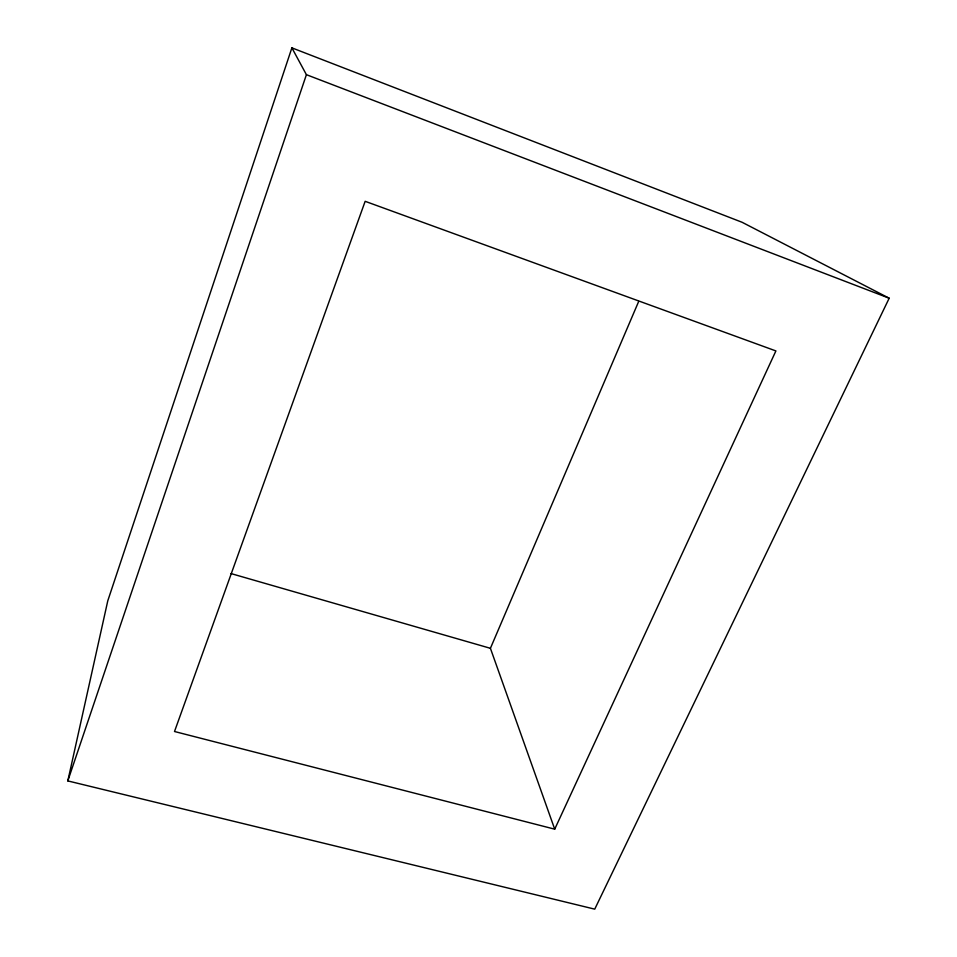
<?xml version="1.0" encoding="UTF-8"?>
<svg xmlns="http://www.w3.org/2000/svg" width="957" height="957" viewBox="0 0 957 957"><rect width="100%" height="100%" fill="white"/><g stroke="black" fill="none" stroke-linecap="round" stroke-linejoin="round"><path stroke-width="1.44" d="M67.815 780.912L107.782 600.817L291.885 47.85L742.118 222.287L889.185 298.213L594.74 909.15L67.815 780.912L306.407 74.682L291.885 47.85M554.713 829.169L775.9 350.932L365.155 201.317L174.509 731.507L554.713 829.169L490.415 648.308L638.666 301.479M231.008 573.578L490.415 648.308M306.407 74.682L889.185 298.213"/></g></svg>
